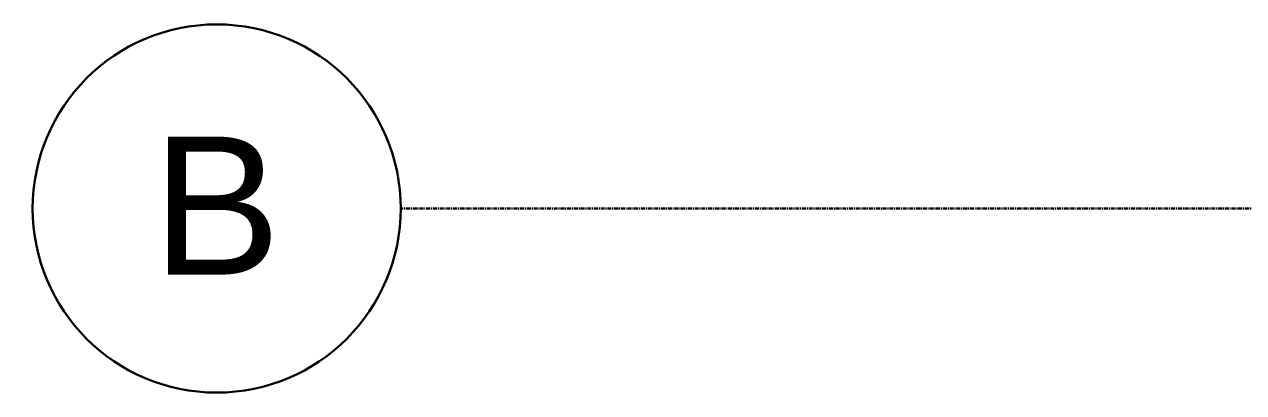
# Model space of a CAD drawing. Header units: inches. Extents: x -15746 to 650, y -81 to 12338.
# Drawn here: x -1483.6 to -1324.6, y 11510.2 to 11558.2 of the extents above; entities that cross this region are included whole.
import ezdxf

# ---------------------------------------------------------------- set-up
doc = ezdxf.new("R2010")
doc.units = ezdxf.units.IN
doc.header["$MEASUREMENT"] = 0
doc.linetypes.add('Grid Line 1_2_', pattern=[0.875, 0.5, -0.125, 0.125, -0.125])
doc.layers.add('S-GRID', color=1, linetype='Continuous', lineweight=9)
doc.layers.add('S-GRID-IDEN', color=1, linetype='Continuous', lineweight=30)
doc.styles.add('Arial', font='arial.ttf', dxfattribs={"height": 18})

# ---------------------------------------------------------------- blocks, each defined once
blk = doc.blocks.new('Grid - Grid Head - Circle-1738874-FRAMING PLAN - 2ND FLOOR AT RAMP')
at = {"layer": 'S-GRID-IDEN'}
for start, end in [(360, 180), (180, 360)]:
    blk.add_arc((0, 0), 0.25, start, end, dxfattribs=at)

msp = doc.modelspace()

# ---------------------------------------------------------------- linework, layer by layer
at = {"layer": 'S-GRID', "linetype": 'Grid Line 1_2_', "lineweight": 30}
msp.add_line((593.20697, 11534.1894), (-1434.4983, 11534.1894), dxfattribs=at)

# ---------------------------------------------------------------- block references
at = {"layer": 'S-GRID-IDEN', "xscale": 95.99999999999994, "yscale": 95.99999999999994, "zscale": 95.99999999999994, "rotation": 89.9999999999999}
msp.add_blockref('Grid - Grid Head - Circle-1738874-FRAMING PLAN - 2ND FLOOR AT RAMP', (-1458.4983, 11534.1894), dxfattribs=at)

# ---------------------------------------------------------------- texts
at = {"layer": 'S-GRID-IDEN', "lineweight": 9, "insert": (-1466.90475, 11543.57022), "char_height": 18, "width": 20.301, "attachment_point": 1, "style": 'Arial'}
msp.add_mtext('B', dxfattribs=at)

doc.saveas('drawing.dxf')
